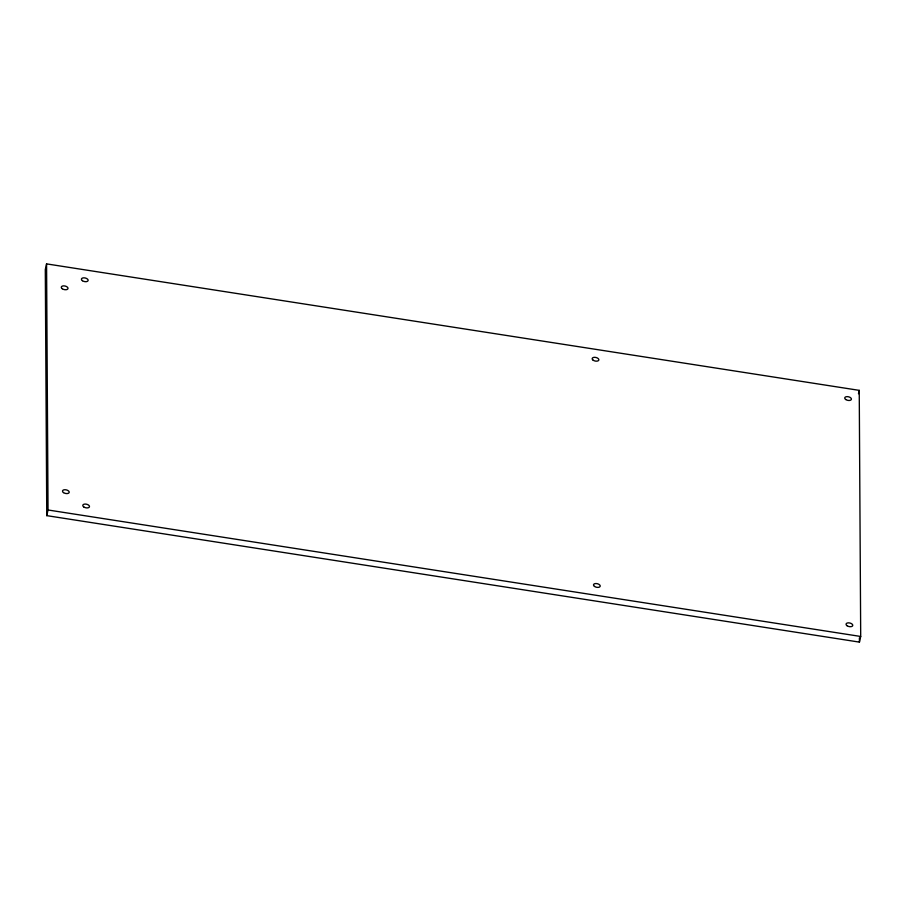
<?xml version="1.0" encoding="UTF-8"?>
<svg xmlns="http://www.w3.org/2000/svg" width="906" height="906" viewBox="0 0 906 906"><rect width="100%" height="100%" fill="white"/><g stroke="black" fill="none" stroke-linecap="round" stroke-linejoin="round"><path stroke-width="1.36" d="M46.568 263.884L45.3 269.535L46.761 515.639L859.432 642.116L860.7 636.465L859.239 390.361L46.568 263.884L48.029 509.987L46.761 515.639M858.48 393.748L859.239 390.361M48.029 509.987L860.7 636.465M859.409 637.881L859.432 642.116M847.042 625.729A3.431 1.835 12.6 0 0 852.671 625.763A3.431 1.835 12.6 0 0 848.537 622.841A3.431 1.835 12.6 0 0 847.042 625.729M82.412 280.713A3.431 1.835 12.6 0 0 88.041 280.747A3.431 1.835 12.6 0 0 83.907 277.825A3.431 1.835 12.6 0 0 82.412 280.713M63.488 492.604A3.431 1.835 12.6 0 0 69.116 492.638A3.431 1.835 12.6 0 0 64.983 489.716A3.431 1.835 12.6 0 0 63.488 492.604M83.76 506.93A3.431 1.835 12.6 0 0 89.388 506.975A3.431 1.835 12.6 0 0 85.255 504.053A3.431 1.835 12.6 0 0 83.76 506.93M62.276 288.754A3.431 1.835 12.6 0 0 67.905 288.799A3.431 1.835 12.6 0 0 63.771 285.866A3.431 1.835 12.6 0 0 62.276 288.754M594.483 586.42A3.431 1.835 12.6 0 0 600.112 586.465A3.431 1.835 12.6 0 0 595.978 583.532A3.431 1.835 12.6 0 0 594.483 586.42M593.136 360.192A3.431 1.835 12.6 0 0 598.764 360.237A3.431 1.835 12.6 0 0 594.63 357.315A3.431 1.835 12.6 0 0 593.136 360.192M845.694 399.501A3.431 1.835 12.6 0 0 851.323 399.546A3.431 1.835 12.6 0 0 847.189 396.624A3.431 1.835 12.6 0 0 845.694 399.501"/></g></svg>
